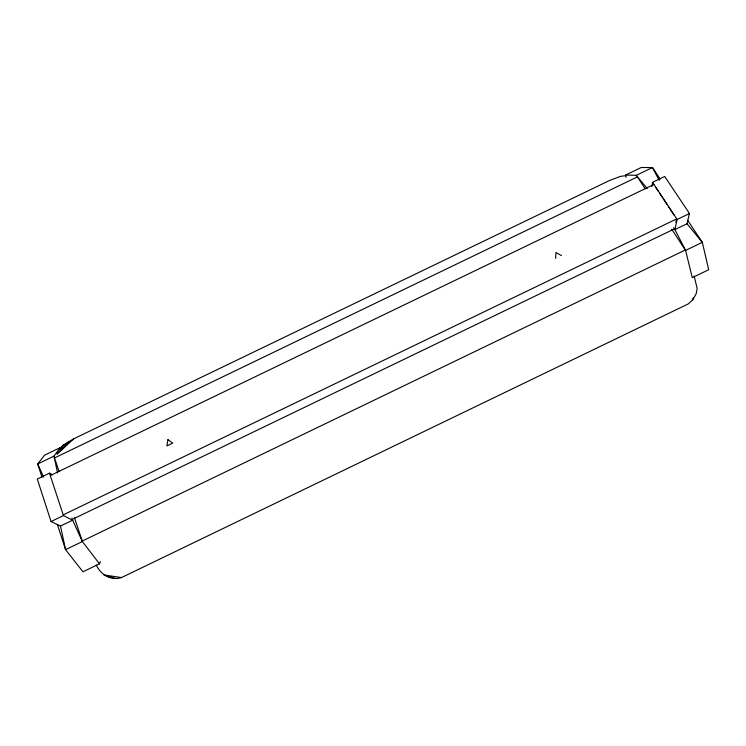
<?xml version="1.0" encoding="UTF-8"?>
<svg xmlns="http://www.w3.org/2000/svg" width="746" height="746" viewBox="0 0 746 746"><rect width="100%" height="100%" fill="white"/><g stroke="black" fill="none" stroke-linecap="round" stroke-linejoin="round"><path stroke-width="1.12" d="M555.658 258.405L555.929 252.53L561.524 255.57M651.873 186.575L652.573 182.322L664.695 176.476L689.481 213.533L687.001 223.772L674.897 229.609L673.629 227.679M675.867 222.261L676.352 220.051M652.573 182.322L677.154 219.483L674.897 229.609L685.593 250.423L692.269 277.661L708.7 269.735L702.322 242.347L687.625 220.284M96.262 565.067C100.803 574.69 110.884 581.022 121.486 577.572L688.288 303.902L692.67 299.827L693.23 297.691M57.358 524.382L65.573 549.643L82.955 571.8L99.479 563.827L100.421 561.701M692.67 299.827L696.195 293.728L697.165 288.506L694.153 276.057M61.657 449.474L60.295 447.609L53.926 456.142L37.701 463.965L41.99 477.151M59.391 448.812L63.615 444.812L73.733 438.816L609.258 180.625L620.234 176.438L626.043 175.59M60.016 449.12L63.615 444.812M56.91 453.764L68.772 441.548M57.172 454.118L73.733 438.816M63.401 514.787L676.594 218.951M52.285 474.745L49.488 473.15L37.3 479.035L51.045 521.547L63.447 515.57L72.66 520.186L82.386 541.531L99.479 563.827M677.154 219.483L689.481 213.533M73.49 518.824L674.412 228.882M51.045 521.547L60.482 526.061L72.66 520.186L71.933 517.985M82.107 541.111L685.471 249.919M60.295 447.609L44.546 455.2L37.701 463.965L43.641 477.142M626.127 177.306L625.53 175.077L641.196 167.524L652.498 167.524L660.163 179.031M54.514 457.951L637.466 176.858M50.486 475.482L653.822 184.514M108.571 577.441L110.856 577.096M625.53 175.077L636.347 175.31L652.498 167.524L659.138 180.318M121.486 577.572L103.88 574.933L115.546 578.476M687.001 223.772L702.322 242.347L685.593 250.423L671.708 229.236M647.202 188.542L636.347 175.31L645.187 188.794M655.725 187.386L658.252 191.209M659.52 193.121L662.681 197.904M663.949 199.816L667.111 204.6M668.369 206.511L674.067 215.128M59.037 471.463L53.926 456.142L57.582 472.889M74.358 517.444L82.386 541.531L65.573 549.643L60.482 526.061M49.488 473.15L63.447 515.57M167.953 439.674L166.871 445.94L172.746 443.105L167.953 439.674"/></g></svg>
